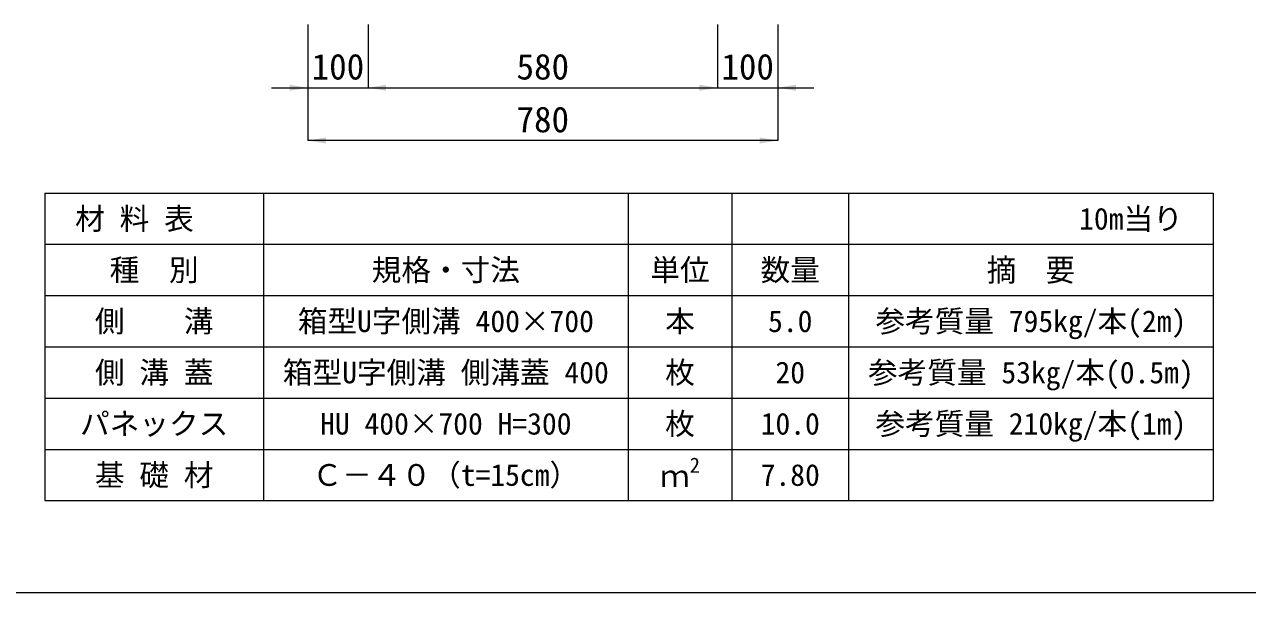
# Model space of a CAD drawing. Units: millimetres at full size. Extents: x 187207 to 255567, y 882048 to 905686.
# Drawn here: x 216779 to 218808, y 890648 to 891590 of the extents above; entities that cross this region are included whole.
import ezdxf
from ezdxf.enums import TextEntityAlignment as Align

# ---------------------------------------------------------------- set-up
doc = ezdxf.new("R2010")
doc.units = ezdxf.units.MM
doc.header["$LTSCALE"] = 20
for name, color, linetype, lineweight in [('Defpoints_3', 8, 'Continuous', 0), ('図枠', 5, 'Continuous', 13), ('寸法・材料表', 7, 'Continuous', 13), ('寸法線', 7, 'Continuous', 13)]:
    doc.layers.add(name, color=color, linetype=linetype, lineweight=lineweight)
doc.styles.add('ＭＳ ゴシック', font='')
doc.styles.add('ＭＳ Ｐゴシック', font='')
doc.styles.get('ＭＳ ゴシック').set_extended_font_data('MS Gothic')
doc.styles.get('ＭＳ Ｐゴシック').set_extended_font_data('MS PGothic')

# ---------------------------------------------------------------- blocks, each defined once
blk = doc.blocks.new('filled_arrow')
at = {"color": 0, "linetype": 'Continuous', "lineweight": -2}
blk.add_solid([(7.5, 1.25), (0, 0), (7.5, -1.25)], dxfattribs=at)

msp = doc.modelspace()

# ---------------------------------------------------------------- linework, layer by layer
at = {"layer": 'Defpoints_3'}
for p, q in [((216812.5, 891310.77), (218751.4, 891310.77)), ((216812.5, 891310.77), (216812.5, 891225.77)), ((217175.5, 891310.77), (217175.5, 891225.77)), ((217780.5, 891310.77), (217780.5, 891225.77)), ((217952.8, 891310.77), (217952.8, 891225.77)), ((218146.4, 891310.77), (218146.4, 891225.77)), ((218751.4, 891310.77), (218751.4, 891225.77))]:
    msp.add_line(p, q, dxfattribs=at)
at = {"layer": '図枠'}
msp.add_line((215432.08, 890648.33), (235032.08, 890648.33), dxfattribs=at)
at = {"layer": '寸法・材料表'}
for p, q in [((216812.5, 891225.77), (218751.4, 891225.77)), ((216812.5, 891225.77), (216812.5, 890800.77)), ((217175.5, 891225.77), (217175.5, 890800.77)), ((217780.5, 891225.77), (217780.5, 890800.77)), ((217952.8, 891225.77), (217952.8, 890800.77)), ((218146.4, 891225.77), (218146.4, 890800.77)), ((218751.4, 891225.77), (218751.4, 890800.77)), ((216812.5, 891140.77), (218751.4, 891140.77)), ((216812.5, 891055.77), (218751.4, 891055.77)), ((216812.5, 890970.77), (218751.4, 890970.77)), ((216812.5, 890885.77), (218751.4, 890885.77)), ((216812.5, 890800.77), (218751.4, 890800.77))]:
    msp.add_line(p, q, dxfattribs=at)
at = {"layer": '寸法線'}
for p, q in [((217248.95, 891590.37), (217248.95, 891485.43)), ((217248.95, 891590.37), (217248.95, 891397.93)), ((217348.95, 891590.37), (217348.95, 891485.43)), ((217348.95, 891590.37), (217348.95, 891485.43)), ((217928.95, 891590.37), (217928.95, 891485.43)), ((217928.95, 891590.37), (217928.95, 891485.43)), ((218028.95, 891590.37), (218028.95, 891485.43)), ((218028.95, 891590.37), (218028.95, 891397.93)), ((217188.95, 891485.43), (217408.95, 891485.43)), ((217348.95, 891485.43), (217928.95, 891485.43)), ((217868.95, 891485.43), (218088.95, 891485.43)), ((218028.95, 891397.93), (217248.95, 891397.93))]:
    msp.add_line(p, q, dxfattribs=at)

# ---------------------------------------------------------------- block references
at = {"layer": '寸法線', "xscale": 4, "yscale": 4, "rotation": 180}
for p in [(217248.95, 891485.43), (217928.95, 891485.43), (217928.95, 891485.43), (218028.95, 891397.93)]:
    msp.add_blockref('filled_arrow', p, dxfattribs=at)
at = {"layer": '寸法線', "xscale": 4, "yscale": 4}
for p in [(217348.95, 891485.43), (217348.95, 891485.43), (218028.95, 891485.43), (217248.95, 891397.93)]:
    msp.add_blockref('filled_arrow', p, dxfattribs=at)

# ---------------------------------------------------------------- texts
at = {"layer": '寸法・材料表', "style": 'ＭＳ ゴシック'}
msp.add_text('\u3000材 料 表', height=36.08, dxfattribs=at).set_placement((216813.66, 891268.27), align=Align.MIDDLE_LEFT)
msp.add_text('10m当り\u3000', height=36.08, dxfattribs=at).set_placement((218750.24, 891268.27), align=Align.MIDDLE_RIGHT)
at = {"layer": '寸法・材料表', "style": 'ＭＳ Ｐゴシック', "width": 0.95}
msp.add_text('摘\u3000要', height=37.61, dxfattribs=at).set_placement((218448.9, 891183.27), align=Align.MIDDLE_CENTER)
at = {"layer": '寸法・材料表', "style": 'ＭＳ ゴシック'}
for s, p in [('種\u3000別', (216994, 891183.27)), ('規格・寸法', (217478, 891183.27)), ('単位', (217866.65, 891183.27)), ('数量', (218049.6, 891183.27)), ('側\u3000\u3000溝', (216994, 891098.27)), ('箱型U字側溝 400×700', (217478, 891098.27)), ('本', (217866.65, 891098.27)), ('5.0', (218049.6, 891098.27)), ('参考質量 795kg/本(2m)', (218448.9, 891098.27)), ('側 溝 蓋', (216994, 891013.27)), ('箱型U字側溝 側溝蓋 400', (217478, 891013.27)), ('枚', (217866.65, 891013.27)), ('20', (218049.6, 891013.27)), ('参考質量 53kg/本(0.5m)', (218448.9, 891013.27)), ('パネックス', (216994, 890928.27)), ('HU 400×700 H=300', (217478, 890928.27)), ('枚', (217866.65, 890928.27)), ('10.0', (218049.6, 890928.27)), ('参考質量 210kg/本(1m)', (218448.9, 890928.27)), ('基 礎 材', (216994, 890843.27)), ('Ｃ－４０（t=15cm）', (217478, 890843.27)), ('7.80', (218049.6, 890843.27))]:
    msp.add_text(s, height=36.08, dxfattribs=at).set_placement(p, align=Align.MIDDLE_CENTER)
for s, height, p in [('2', 25.25, (217882.64, 890839.35)), ('ｍ', 36.08, (217833.43, 890812.75))]:
    msp.add_text(s, height=height, dxfattribs=at).set_placement(p, align=Align.BOTTOM_LEFT)
at = {"layer": '寸法線', "style": 'ＭＳ ゴシック'}
for s, p in [('100', (217298.95, 891520.43)), ('580', (217638.95, 891520.43)), ('100', (217978.95, 891520.43)), ('780', (217638.95, 891432.93))]:
    msp.add_text(s, height=42.72, dxfattribs=at).set_placement(p, align=Align.MIDDLE_CENTER)

doc.saveas('drawing.dxf')
